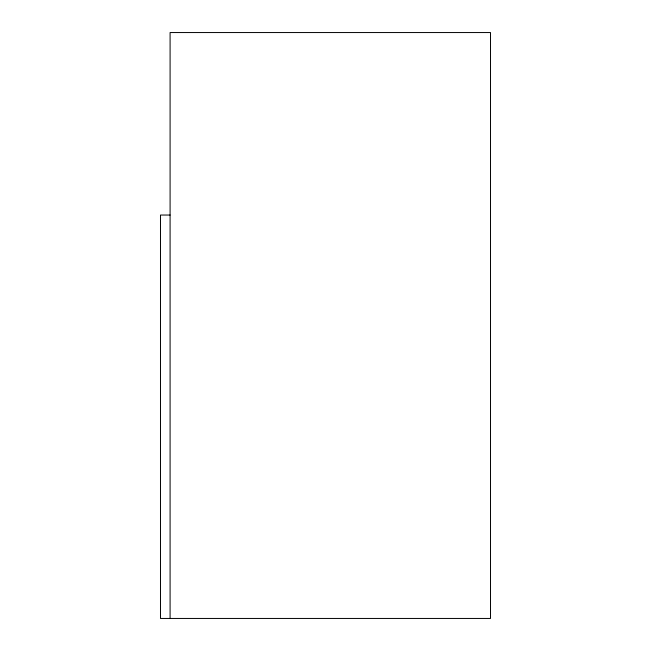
<?xml version="1.0" encoding="UTF-8"?>
<svg xmlns="http://www.w3.org/2000/svg" width="651" height="651" viewBox="0 0 651 651"><rect width="100%" height="100%" fill="white"/><g stroke="black" fill="none" stroke-linecap="round" stroke-linejoin="round"><path stroke-width="0.98" d="M170.09 215.042L160.488 215.042L160.488 618.45L490.512 618.45L490.512 32.55L170.09 32.55L170.09 618.45"/></g></svg>
